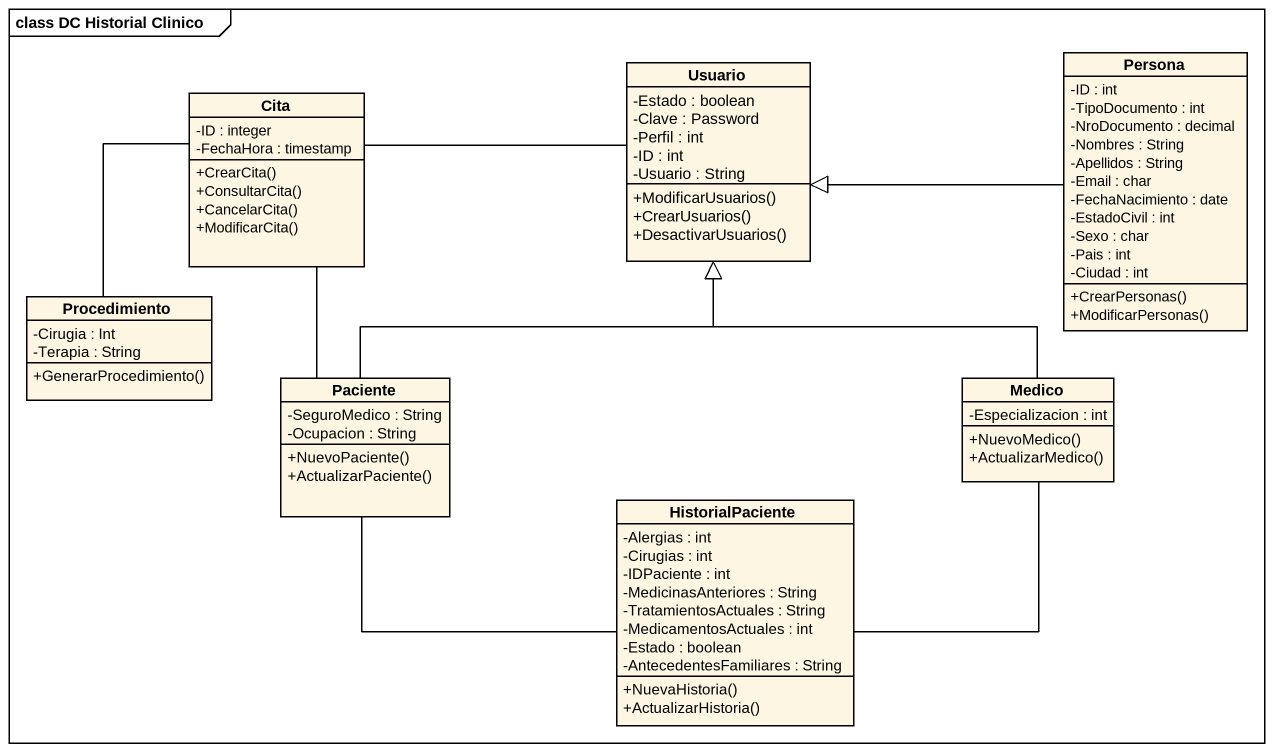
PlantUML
@startuml
mainframe class DC Historial Clinico
hide circle
hide empty members
skinparam classAttributeIconSize 0
class Usuario {
  -Estado : boolean
  -Clave : Password
  -Perfil : int
  -ID : int
  -Usuario : String
  +ModificarUsuarios()
  +CrearUsuarios()
  +DesactivarUsuarios()
}
class Persona {
  -ID : int
  -TipoDocumento : int
  -NroDocumento : decimal
  -Nombres : String
  -Apellidos : String
  -Email : char
  -FechaNacimiento : date
  -EstadoCivil : int
  -Sexo : char
  -Pais : int
  -Ciudad : int
  +CrearPersonas()
  +ModificarPersonas()
}
class Cita {
  -ID : integer
  -FechaHora : timestamp
  +CrearCita()
  +ConsultarCita()
  +CancelarCita()
  +ModificarCita()
}
class Procedimiento {
  -Cirugia : Int
  -Terapia : String
  +GenerarProcedimiento()
}
class Paciente {
  -SeguroMedico : String
  -Ocupacion : String
  +NuevoPaciente()
  +ActualizarPaciente()
}
class Medico {
  -Especializacion : int
  +NuevoMedico()
  +ActualizarMedico()
}
class HistorialPaciente {
  -Alergias : int
  -Cirugias : int
  -IDPaciente : int
  -MedicinasAnteriores : String
  -TratamientosActuales : String
  -MedicamentosActuales : int
  -Estado : boolean
  -AntecedentesFamiliares : String
  +NuevaHistoria()
  +ActualizarHistoria()
}
Persona -left-|> Usuario
Cita -right- Usuario
Cita -- Procedimiento
Cita -- Paciente
Paciente -up-|> Usuario
Paciente -right- HistorialPaciente
Medico -up-|> Usuario
Medico -- HistorialPaciente
@enduml
